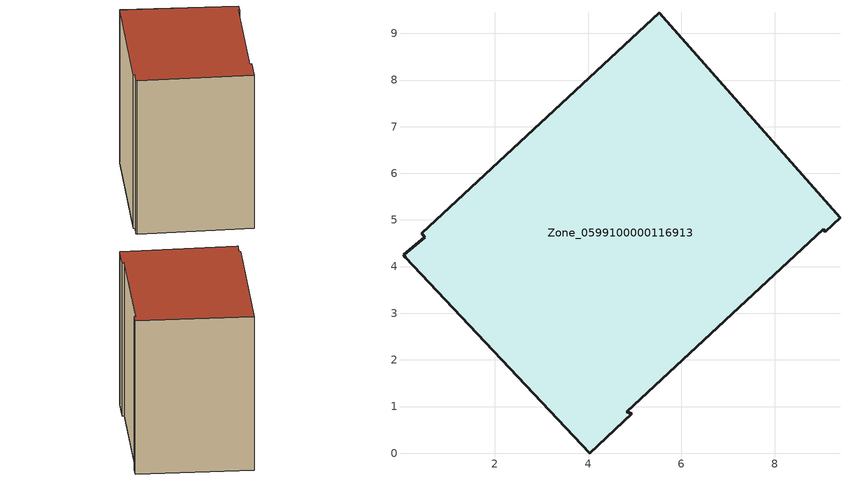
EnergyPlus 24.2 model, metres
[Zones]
Zone_0599100000116913
 floor ground (C_G): 4.94,0.84 4.04,0 0.08,4.2 0.04,4.25 0.49,4.63 0.43,4.71 5.52,9.44 9.4,5.05 9.08,4.75 9.04,4.8 4.83,0.89 z0
 wall outside (C_F): 9.08,4.75 9.4,5.05 5.52,9.44 0.43,4.71 0.49,4.63 0.04,4.25 0.08,4.2 4.04,0 4.94,0.84 4.83,0.89 9.04,4.8 9.08,4.75 z0:8.49
 roof outside (C_R): 0.49,4.63 0.04,4.25 0.08,4.2 4.04,0 4.94,0.84 4.83,0.89 9.04,4.8 9.08,4.75 9.4,5.05 5.52,9.44 0.43,4.71 z8.49
[BUILDING]
Pand.0599100000116913: North Axis=0; Terrain=City; Loads Convergence Tolerance Value=0.04; Temperature Convergence Tolerance Value=0.4; Solar Distribution=FullExterior; Maximum Number of Warmup Days=25; Minimum Number of Warmup Days=1
[Site:Location]
Rotterdam.The.Hague.AP_ZH_NLD Design_Conditions: Latitude=51.96; Longitude=4.45; Time Zone=1; Elevation=-4.5
[SITE:GROUNDTEMPERATURE:BUILDINGSURFACE]
18, 18, 18, 18, 18, 18, 18, 18, 18, 18, 18, 18
[MATERIAL] Thermal Absorptance=0.9; Solar Absorptance=0.7; Visible Absorptance=0.7
Name | Roughness | Thickness | Conductivity | Density | Specific Heat
G.TI.1946 | MediumSmooth | 0.15 | 1 | 540 | 1210
F.TI.1946 | Rough | 0.3 | 0.857143 | 1920 | 840
R.TI.1946 | MediumRough | 0.2 | 0.1 | 1500 | 1000
[CONSTRUCTION]
C_G: G.TI.1946
C_F: F.TI.1946
C_R: R.TI.1946
[ZONE]
Zone_0599100000116913: Type=1; Multiplier=1; Ceiling Height=Autocalculate; Volume=Autocalculate; Floor Area=autocalculate; Part of Total Floor Area=Yes
[ZONEINFILTRATION:DESIGNFLOWRATE]
Infil_Zone_0599100000116913: Zone or ZoneList or Space or SpaceList=Zone_0599100000116913; Schedule=AlwaysOn; Design Flow Rate Calculation Method=Flow/Area; Flow Rate per Floor Area=0.003; Constant Term Coefficient=1; Temperature Term Coefficient=0; Velocity Term Coefficient=0; Velocity Squared Term Coefficient=0
[HVACTEMPLATE:ZONE:IDEALLOADSAIRSYSTEM]
Zone_0599100000116913: Maximum Heating Supply Air Temperature=50; Minimum Cooling Supply Air Temperature=13; Maximum Heating Supply Air Humidity Ratio=0.0156; Minimum Cooling Supply Air Humidity Ratio=0.0077; Heating Limit=NoLimit; Cooling Limit=NoLimit; Dehumidification Control Type=ConstantSensibleHeatRatio; Cooling Sensible Heat Ratio=0.7; Dehumidification Setpoint=60; Humidification Control Type=None; Humidification Setpoint=30; Outdoor Air Method=None; Outdoor Air Flow Rate per Person=0.00944; Outdoor Air Flow Rate per Zone Floor Area=0; Outdoor Air Flow Rate per Zone=0; Demand Controlled Ventilation Type=None; Outdoor Air Economizer Type=NoEconomizer; Heat Recovery Type=None; Sensible Heat Recovery Effectiveness=0.7; Latent Heat Recovery Effectiveness=0.65
[ZONECONTROL:THERMOSTAT]
ThermostatControl_Zone_0599100000116913: Zone or ZoneList=Zone_0599100000116913; Control Type Schedule=DualSetpointControlType; Control 1=Thermostat_Zone_0599100000116913; Temperature Difference Between Cutout And Setpoint=0
[THERMOSTATSETPOINT:DUALSETPOINT]
Thermostat_Zone_0599100000116913: Heating Setpoint Temperature Schedule=HeatingSetpoint_Zone_0599100000116913; Cooling Setpoint Temperature Schedule=CoolingSetpoint_Zone_0599100000116913
[SCHEDULE:COMPACT]
HeatingSetpoint_Zone_0599100000116913: Through: 12/31, For: AllDays, Until: 24:00, 21
CoolingSetpoint_Zone_0599100000116913: Through: 12/31, For: AllDays, Until: 24:00, 24
DualSetpointControlType: Through: 12/31, For: AllDays, Until: 24:00, 4
AlwaysOn: Through: 12/31, For: AllDays, Until: 24:00, 1
